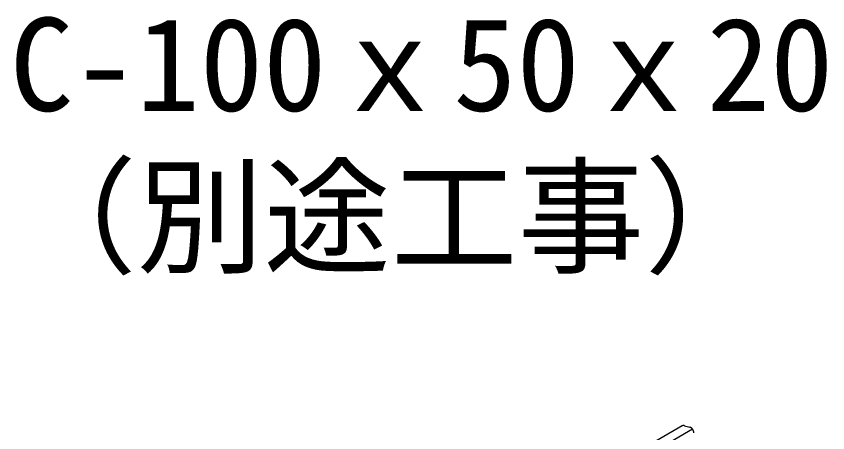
# Model space of a CAD drawing. Units: millimetres, scale not verified. Extents: x -3900 to 3900, y -2793 to 2750.
# Drawn here: x -1742 to -1422.2, y 2127.5 to 2291.5 of the extents above; entities that cross this region are included whole.
import ezdxf
from ezdxf.enums import TextEntityAlignment as Align

# ---------------------------------------------------------------- set-up
doc = ezdxf.new("R2010")
doc.units = ezdxf.units.MM
doc.header["$LTSCALE"] = 20
doc.layers.add('5-3_野縁', color=2, linetype='Continuous', lineweight=25)
doc.layers.add('5-6_文字', color=7, linetype='Continuous', lineweight=18)
doc.styles.add('ＭＳ ゴシック', font='')
doc.styles.get('ＭＳ ゴシック').set_extended_font_data('MS Gothic')

msp = doc.modelspace()

# ---------------------------------------------------------------- linework, layer by layer
at = {"layer": '5-3_野縁'}
for p, q in [((-1479.57, 2130.22), (-1695.98, 2005.28)), ((-1478.67, 2130.31), (-1476.58, 2129.75)), ((-1691.8, 2004.16), (-1475.54, 2129.01))]:
    msp.add_line(p, q, dxfattribs=at)
for centre, radius, start, end in [((-1479.05, 2129.26), 1.09, 111.6086, 118.2567), ((-1479.04, 2129.25), 1.1, 118.264, 118.3787), ((-1479.04, 2129.24), 1.11, 105.0134, 111.6015), ((-1479.03, 2129.21), 1.14, 98.5503, 105.0072), ((-1479.02, 2129.16), 1.2, 92.2788, 98.5454), ((-1479.02, 2129.09), 1.27, 86.2426, 92.2755), ((-1479.03, 2129), 1.35, 80.4681, 86.2409), ((-1479.04, 2128.9), 1.45, 74.9661, 80.4678), ((-1476.99, 2128.23), 1.57, 69.7339, 74.9668), ((-1477.03, 2128.12), 1.69, 64.7592, 69.7354), ((-1477.08, 2128), 1.82, 60.0227, 64.7612), ((-1477.15, 2127.89), 1.95, 55.5007, 60.025), ((-1477.22, 2127.78), 2.08, 51.1672, 55.5032), ((-1477.3, 2127.69), 2.2, 46.9953, 51.1698), ((-1477.37, 2127.61), 2.31, 42.9577, 46.9978), ((-1477.44, 2127.54), 2.41, 39.0278, 42.9602), ((-1477.5, 2127.49), 2.48, 35.1792, 39.0302), ((-1477.55, 2127.46), 2.54, 31.3862, 35.1816), ((-1477.57, 2127.45), 2.57, 27.6236, 31.3885), ((-1477.58, 2127.44), 2.57, 23.8664, 27.6259), ((-1477.56, 2127.45), 2.55, 20.0898, 23.8687), ((-1477.52, 2127.47), 2.51, 16.2686, 20.0921), ((-1477.45, 2127.49), 2.44, 12.3773, 16.271), ((-1477.37, 2127.5), 2.35, 8.3901, 12.3798), ((-1477.26, 2127.52), 2.25, 4.2802, 8.3926), ((-1477.15, 2127.53), 2.13, 0.0208, 4.2828)]:
    msp.add_arc(centre, radius, start, end, dxfattribs=at)

# ---------------------------------------------------------------- texts
at = {"layer": '5-6_文字', "style": 'ＭＳ ゴシック'}
for s, p in [('C-100ｘ50ｘ20ｘ2.3', (-1744.47, 2243.26)), ('（別途工事）', (-1744.47, 2183.26))]:
    msp.add_text(s, height=36.66, dxfattribs=at).set_placement(p, align=Align.BOTTOM_LEFT)

doc.saveas('drawing.dxf')
